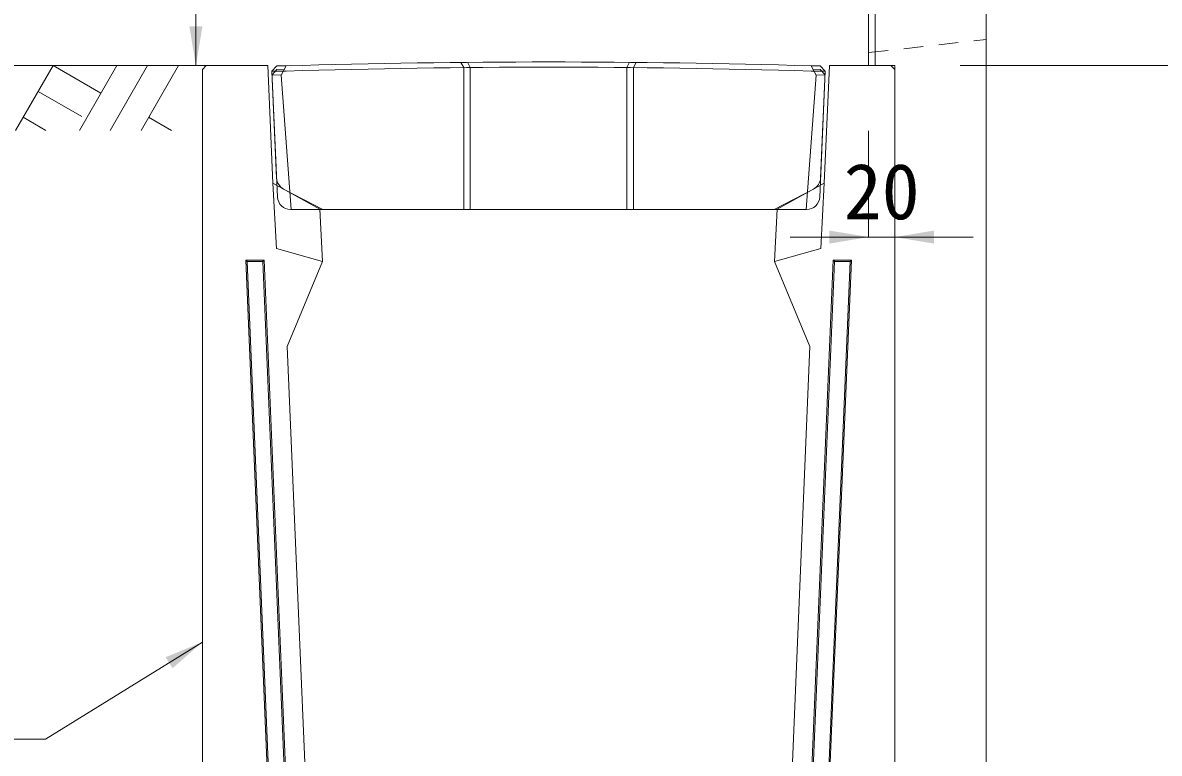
# Model space of a CAD drawing. Units: millimetres at full size; details may follow other scales. Extents: x 187207 to 255567, y 882048 to 905686.
# Drawn here: x 219492 to 220362, y 892164 to 892723 of the extents above; entities that cross this region are included whole.
import ezdxf
from ezdxf.enums import TextEntityAlignment as Align

# ---------------------------------------------------------------- set-up
doc = ezdxf.new("R2010")
doc.units = ezdxf.units.MM
doc.header["$LTSCALE"] = 20
doc.linetypes.add('DASHED', pattern=[7.5, 6, -1.5])
doc.linetypes.add('USER2', pattern=[1.35, 0.75, -0.6])
for name, color, linetype, lineweight in [('0_2', 7, 'Continuous', 20), ('パネックス', 2, 'Continuous', 13), ('寸法線', 7, 'Continuous', 13), ('引出線', 4, 'Continuous', 13), ('箱型U字側溝', 2, 'Continuous', 9), ('ﾊｯﾁﾝｸﾞ', 7, 'Continuous', 5)]:
    doc.layers.add(name, color=color, linetype=linetype, lineweight=lineweight)
doc.styles.add('ＭＳ ゴシック', font='')
doc.styles.get('ＭＳ ゴシック').set_extended_font_data('MS Gothic')

# ---------------------------------------------------------------- blocks, each defined once
blk = doc.blocks.new('filled_arrow')
at = {"color": 0, "linetype": 'Continuous', "lineweight": -2}
blk.add_solid([(7.5, 1.25), (0, 0), (7.5, -1.25)], dxfattribs=at)

msp = doc.modelspace()

# ---------------------------------------------------------------- linework, layer by layer
at = {"layer": '0_2'}
msp.add_line((219632.08, 892690.37), (219232.08, 892690.37), dxfattribs=at)
at = {"layer": 'パネックス', "lineweight": 5}
msp.add_line((220144.08, 893090.37), (220144.08, 892690.37), dxfattribs=at)
at = {"layer": 'パネックス'}
for p, q in [((220229.08, 893090.37), (220229.08, 891790.37)), ((220139.08, 892690.37), (220139.08, 893085.37)), ((220159.08, 892690.37), (220139.08, 892690.37)), ((220159.08, 891790.37), (220159.08, 892690.37))]:
    msp.add_line(p, q, dxfattribs=at)
at = {"layer": 'パネックス', "linetype": 'USER2', "lineweight": 9}
msp.add_line((220139.08, 892700.37), (220229.08, 892710.37), dxfattribs=at)
at = {"layer": '寸法線'}
for p, q in [((219624.08, 892690.37), (219624.08, 893090.37)), ((219624.08, 892690.37), (219582.08, 892690.37)), ((220209.08, 892690.37), (220544.41, 892690.37)), ((220139.08, 892640.37), (220139.08, 892559.07)), ((220159.08, 892640.37), (220159.08, 892559.07)), ((220219.08, 892559.07), (220079.08, 892559.07))]:
    msp.add_line(p, q, dxfattribs=at)
at = {"layer": '引出線'}
msp.add_lwpolyline([(219629.08, 892248.87), (219508.87, 892174.59), (219168.87, 892174.59)], dxfattribs=at)
at = {"layer": '箱型U字側溝', "lineweight": 13}
for p, q in [((219682.26, 892686.18), (219686.08, 892690.18)), ((219682.26, 892686.18), (219686.08, 892690.18)), ((219686.08, 892690.18), (219693.08, 892690.18)), ((219686.08, 892690.18), (219693.08, 892690.18)), ((220095.08, 892690.18), (220102.08, 892690.18)), ((220095.08, 892690.18), (220102.08, 892690.18)), ((220102.08, 892690.18), (220105.9, 892686.18)), ((220102.08, 892690.18), (220105.9, 892686.18)), ((219685.9, 892604.24), (219682.26, 892686.18)), ((219682.26, 892686.18), (219693.08, 892686.18)), ((219686.55, 892589.74), (219682.26, 892686.18)), ((220095.08, 892686.18), (220105.9, 892686.18)), ((220105.9, 892686.18), (220101.62, 892589.74)), ((220105.9, 892686.18), (220102.26, 892604.24)), ((219721.36, 892580.18), (219691.28, 892595.81)), ((220096.88, 892595.81), (220066.8, 892580.18)), ((220091.63, 892580.18), (219696.54, 892580.18)), ((220066.8, 892580.18), (219721.36, 892580.18)), ((220094.08, 892475.37), (220071.09, 891928.27))]:
    msp.add_line(p, q, dxfattribs=at)
at = {"layer": '箱型U字側溝'}
for p, q in [((219662.28, 892541.37), (219663.33, 892540.37)), ((219663.33, 892540.37), (219689.09, 891927.1)), ((219675.34, 892540.37), (219676.3, 892541.37)), ((220125.88, 892541.37), (220100.07, 891927.05)), ((220112.83, 892540.37), (220111.87, 892541.37)), ((220125.88, 892541.37), (220124.84, 892540.37))]:
    msp.add_line(p, q, dxfattribs=at)
at = {"layer": '箱型U字側溝', "lineweight": 13}
for points in [[(219717.07, 891928.27), (219694.08, 892475.37), (219721.08, 892540.37), (219719.08, 892580.37), (219683.08, 892600.37), (219679.08, 892690.37), (219632.08, 892690.37), (219629.08, 892687.37), (219629.08, 891810.37), (219649.08, 891790.37), (220139.08, 891790.37), (220159.08, 891810.37), (220159.08, 892687.37), (220156.08, 892690.37), (220109.08, 892690.37), (220105.08, 892600.37), (220069.08, 892580.37), (220067.08, 892540.37), (220094.08, 892475.37)], [(219829.08, 892580.18), (219829.08, 892688.87), (219827.02, 892692.85)], [(219834.08, 892580.18), (219834.08, 892688.91), (219832.02, 892692.89)], [(219954.08, 892580.18), (219954.08, 892688.91), (219956.14, 892692.89)], [(219959.08, 892580.18), (219959.08, 892688.87), (219961.14, 892692.85)]]:
    msp.add_lwpolyline(points, dxfattribs=at)
at = {"layer": '箱型U字側溝', "color": 5, "lineweight": 13}
for points in [[(219686.08, 892687.29), (219691.46, 892687.18), (219689.3, 892683.18), (219682.39, 892683.32)], [(220102.08, 892687.29), (220096.7, 892687.18), (220098.87, 892683.18), (220105.78, 892683.32)]]:
    msp.add_lwpolyline(points, close=True, dxfattribs=at)
at = {"layer": '箱型U字側溝', "color": 5, "linetype": 'DASHED', "lineweight": 13}
for points in [[(219693.08, 892690.18), (219689.3, 892683.18), (219696.97, 892580.18)], [(220095.08, 892690.18), (220098.87, 892683.18), (220091.19, 892580.18)]]:
    msp.add_lwpolyline(points, dxfattribs=at)
at = {"layer": '箱型U字側溝', "linetype": 'DASHED', "lineweight": 13}
for points in [[(219721.08, 892540.37), (219685.75, 892550.37), (219683.08, 892600.37)], [(220067.08, 892540.37), (220102.42, 892550.37), (220105.08, 892600.37)]]:
    msp.add_lwpolyline(points, dxfattribs=at)
at = {"layer": '箱型U字側溝'}
for points in [[(219688.09, 891927.05), (219662.28, 892541.37), (219676.3, 892541.37), (219702.08, 891927.64)], [(219701.08, 891927.6), (219675.34, 892540.37), (219663.33, 892540.37)], [(220086.08, 891927.64), (220111.87, 892541.37), (220125.88, 892541.37)], [(220099.07, 891927.1), (220124.84, 892540.37), (220112.83, 892540.37), (220087.08, 891927.6)]]:
    msp.add_lwpolyline(points, dxfattribs=at)
at = {"layer": '箱型U字側溝', "lineweight": 13}
for centre, radius, start, end in [((219894.08, 885958.18), 6735, 88.28981, 91.71019), ((219894.08, 885958.18), 6735, 88.28981, 91.71019), ((219894.08, 885954.18), 6735, 88.28981, 91.71019), ((219695.89, 892604.68), 10, 182.5448, 242.5448), ((220092.27, 892604.68), 10, 297.4552, 357.4552), ((219696.54, 892590.18), 10, 182.5448, 270), ((220091.63, 892590.18), 10, 270, 357.4552)]:
    msp.add_arc(centre, radius, start, end, dxfattribs=at)
at = {"layer": 'ﾊｯﾁﾝｸﾞ', "lineweight": 9}
for p, q in [((219514.77, 892690.37), (219486.12, 892640.75)), ((219514.77, 892690.37), (219551.33, 892669.26)), ((219563.52, 892690.37), (219534.87, 892640.75)), ((219587.14, 892690.37), (219558.49, 892640.75)), ((219610.77, 892690.37), (219582.12, 892640.75)), ((219503.34, 892670.59), (219536.76, 892651.3)), ((219491.92, 892650.8), (219509.34, 892640.75)), ((219587.92, 892650.8), (219605.33, 892640.75))]:
    msp.add_line(p, q, dxfattribs=at)

# ---------------------------------------------------------------- block references
at = {"layer": '寸法線', "xscale": 4, "yscale": 4}
for p, rotation in [((219624.08, 892690.37), 90), ((220139.08, 892559.07), 180)]:
    msp.add_blockref('filled_arrow', p, dxfattribs=dict(at, rotation=rotation))
msp.add_blockref('filled_arrow', (220159.08, 892559.07), dxfattribs=at)
at = {"layer": '引出線', "xscale": 4, "yscale": 4, "rotation": 211.7}
msp.add_blockref('filled_arrow', (219629.08, 892248.87), dxfattribs=at)

# ---------------------------------------------------------------- texts
at = {"layer": '寸法線', "style": 'ＭＳ ゴシック'}
msp.add_text('20', height=42.72, dxfattribs=at).set_placement((220149.08, 892594.07), align=Align.MIDDLE_CENTER)

doc.saveas('drawing.dxf')
